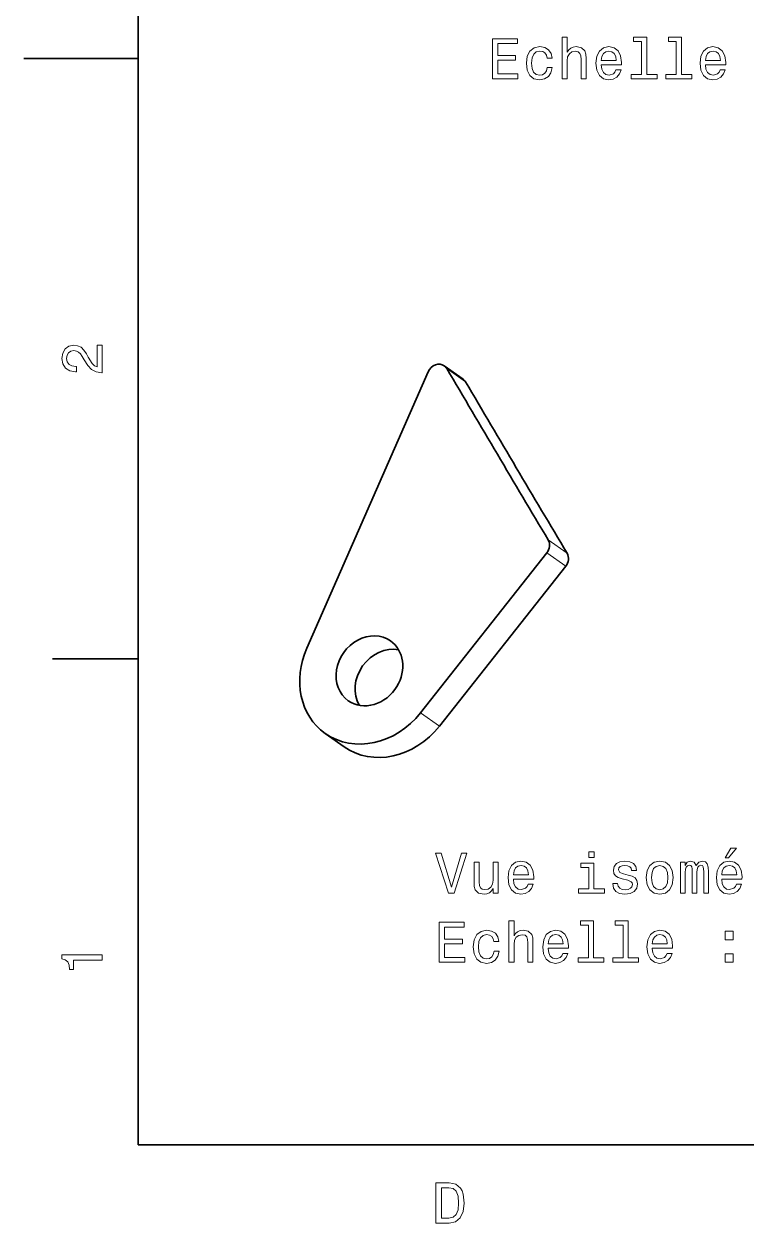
# Model space of a CAD drawing. Extents: x 0 to 297, y 0 to 210.
# Drawn here: x 0 to 63.1, y 3.2 to 108 of the extents above; entities that cross this region are included whole.
import ezdxf

# ---------------------------------------------------------------- set-up
doc = ezdxf.new("R2010")
doc.units = 0

msp = doc.modelspace()

# ---------------------------------------------------------------- linework, layer by layer
at = {"color": 7, "lineweight": 35}
for p, q in [((10, 200), (10, 10)), ((35.359158, 77.60408), (24.728973, 53.433289)), ((10, 10), (287, 10))]:
    msp.add_line(p, q, dxfattribs=at)
at = {"color": 7, "lineweight": 35, "ltscale": 0.25}
msp.add_line((10, 105), (0, 105), dxfattribs=at)
at = {"color": 7, "lineweight": 35, "ltscale": 0.050661}
for p, q in [((38.408806, 76.951515), (36.75573, 78.123596)), ((27.98822, 44.811123), (26.335142, 45.983208))]:
    msp.add_line(p, q, dxfattribs=at)
at = {"color": 7, "lineweight": 13, "ltscale": 0.050661}
for p, q in [((38.623875, 76.716171), (36.970795, 77.888252)), ((47.497902, 61.723534), (45.844822, 62.895615)), ((47.374168, 60.592598), (45.721088, 61.764683)), ((34.682381, 47.78627), (36.335457, 46.614185))]:
    msp.add_line(p, q, dxfattribs=at)
at = {"color": 7, "lineweight": 35, "ltscale": 0.445287}
for p, q in [((34.682381, 47.78627), (45.721088, 61.764683)), ((36.335457, 46.614185), (47.374168, 60.592598))]:
    msp.add_line(p, q, dxfattribs=at)
at = {"color": 7, "lineweight": 35, "ltscale": 0.1875}
msp.add_line((10, 52.5), (2.5, 52.5), dxfattribs=at)
at = {"color": 7, "lineweight": 13}
for points in [[(40.968426, 103.223328), (43.187447, 103.223328), (43.187447, 103.646957), (41.432404, 103.646957), (41.432404, 104.832115), (42.995804, 104.832115), (42.995804, 105.250702), (41.432404, 105.250702), (41.432404, 106.299698), (43.147099, 106.299698), (43.147099, 106.723328), (40.968426, 106.723328)], [(45.744362, 105.033844), (46.183121, 105.033844), (46.092346, 105.437302), (45.875484, 105.755028), (45.53759, 105.951714), (45.098827, 106.027359), (44.614677, 105.926498), (44.246521, 105.644073), (44.014534, 105.185143), (43.933842, 104.56987), (44.009491, 103.959641), (44.236435, 103.505745), (44.594505, 103.223328), (45.083698, 103.12751), (45.517418, 103.203156), (45.855312, 103.41497), (46.087299, 103.747826), (46.188164, 104.191628), (45.764534, 104.191628), (45.688885, 103.90921), (45.547676, 103.697388), (45.345947, 103.566269), (45.098827, 103.525925), (44.791191, 103.591484), (44.56929, 103.793213), (44.433121, 104.121025), (44.387733, 104.584999), (44.433121, 105.038887), (44.574333, 105.366699), (44.801277, 105.568428), (45.098827, 105.63903), (45.361076, 105.593643), (45.557762, 105.477654), (45.688885, 105.286011)], [(47.055599, 103.223328), (47.499405, 103.223328), (47.499405, 104.786728), (47.544792, 105.144798), (47.691048, 105.407043), (47.917992, 105.568428), (48.220585, 105.628944), (48.462662, 105.578514), (48.61396, 105.442345), (48.689606, 105.215401), (48.714821, 104.912811), (48.714821, 103.223328), (49.158627, 103.223328), (49.158627, 105.003586), (49.138454, 105.361656), (49.047676, 105.65921), (48.750126, 105.931541), (48.286148, 106.027359), (48.033989, 105.992058), (47.817127, 105.89624), (47.635571, 105.744942), (47.499405, 105.53817), (47.499405, 106.844368), (47.055599, 106.844368)], [(50.47995, 104.44883), (52.255169, 104.44883), (52.260212, 104.655602), (52.17952, 105.235573), (51.957619, 105.669296), (51.604591, 105.931541), (51.135571, 106.027359), (50.67664, 105.926498), (50.323612, 105.644073), (50.096668, 105.185143), (50.015976, 104.579956), (50.091625, 103.959641), (50.318569, 103.505745), (50.66655, 103.223328), (51.120441, 103.12751), (51.513813, 103.193069), (51.836578, 103.36454), (52.073612, 103.636871), (52.209778, 103.999985), (51.771019, 103.999985), (51.680241, 103.798256), (51.549118, 103.646957), (51.175919, 103.525925), (50.888454, 103.581398), (50.671593, 103.757912), (50.530384, 104.045372), (50.47995, 104.433701)], [(54.010212, 106.471169), (54.010212, 103.596527), (53.097389, 103.596527), (53.097389, 103.223328), (55.361797, 103.223328), (55.361797, 103.596527), (54.454018, 103.596527), (54.454018, 106.844368), (53.314247, 106.844368), (53.314247, 106.471169)], [(57.046234, 106.471169), (57.046234, 103.596527), (56.133411, 103.596527), (56.133411, 103.223328), (58.39782, 103.223328), (58.39782, 103.596527), (57.49004, 103.596527), (57.49004, 106.844368), (56.350269, 106.844368), (56.350269, 106.471169)], [(59.58802, 104.44883), (61.363235, 104.44883), (61.368279, 104.655602), (61.28759, 105.235573), (61.065689, 105.669296), (60.712662, 105.931541), (60.243641, 106.027359), (59.784706, 105.926498), (59.431683, 105.644073), (59.204735, 105.185143), (59.124046, 104.579956), (59.199692, 103.959641), (59.426636, 103.505745), (59.77462, 103.223328), (60.228512, 103.12751), (60.621883, 103.193069), (60.944649, 103.36454), (61.181683, 103.636871), (61.317848, 103.999985), (60.879089, 103.999985), (60.788307, 103.798256), (60.657188, 103.646957), (60.283989, 103.525925), (59.996521, 103.581398), (59.779663, 103.757912), (59.638454, 104.045372), (59.58802, 104.433701)], [(50.47995, 104.822029), (50.535427, 105.170013), (50.671593, 105.427216), (50.878368, 105.583557), (51.150703, 105.63903), (51.417992, 105.583557), (51.624763, 105.427216), (51.750847, 105.170013), (51.796234, 104.822029)], [(59.58802, 104.822029), (59.643497, 105.170013), (59.779663, 105.427216), (59.986435, 105.583557), (60.258774, 105.63903), (60.526062, 105.583557), (60.732834, 105.427216), (60.858917, 105.170013), (60.904305, 104.822029)], [(6.833213, 77.519447), (6.833213, 79.925072), (6.399496, 79.925072), (6.399496, 78.023773), (6.162464, 78.129684), (5.965778, 78.311241), (5.607709, 78.871033), (5.456412, 79.168587), (5.239553, 79.501442), (4.987392, 79.738472), (4.689842, 79.874641), (4.351945, 79.925072), (3.928314, 79.839333), (3.595461, 79.602303), (3.383646, 79.239189), (3.307997, 78.770172), (3.393732, 78.286018), (3.630764, 77.91787), (4.009006, 77.680832), (4.508286, 77.600143), (4.578891, 77.600143), (4.578891, 78.059074), (4.538545, 78.059074), (4.195605, 78.104462), (3.943444, 78.240631), (3.782061, 78.457489), (3.726585, 78.744957), (3.777017, 79.03746), (3.903098, 79.254318), (4.099784, 79.395531), (4.346902, 79.445961), (4.578891, 79.41066), (4.775577, 79.314842), (4.947046, 79.153458), (5.098343, 78.931557), (5.259727, 78.634003), (5.572406, 78.139771), (5.90526, 77.791786), (6.308718, 77.585014), (6.818084, 77.519447)], [(61.321629, 35.090401), (61.619179, 35.090401), (62.32019, 35.947746), (61.825951, 35.947746)], [(38.258949, 35.519073), (37.381428, 32.538525), (36.478687, 35.519073), (35.99958, 35.519073), (37.129265, 32.01403), (37.633587, 32.01403), (38.738056, 35.519073)], [(41.461399, 34.722244), (41.017593, 34.722244), (41.017593, 33.158844), (40.967163, 32.795731), (40.820908, 32.533482), (40.593964, 32.372101), (40.296413, 32.321667), (40.05938, 32.362015), (39.908085, 32.483051), (39.82235, 32.689823), (39.802177, 32.98233), (39.802177, 34.722244), (39.358372, 34.722244), (39.358372, 32.941986), (39.373501, 32.583916), (39.469322, 32.286366), (39.761829, 32.01403), (40.23085, 31.918209), (40.483009, 31.953512), (40.699871, 32.044289), (40.886471, 32.20063), (41.037766, 32.427574), (41.037766, 32.01403), (41.461399, 32.01403)], [(42.797852, 33.239536), (44.573071, 33.239536), (44.578114, 33.446308), (44.497421, 34.026279), (44.27552, 34.459995), (43.922493, 34.722244), (43.453472, 34.818066), (42.994537, 34.717201), (42.641514, 34.43478), (42.414566, 33.975845), (42.333878, 33.370659), (42.409523, 32.750343), (42.636471, 32.296452), (42.984451, 32.01403), (43.438343, 31.918209), (43.831715, 31.98377), (44.15448, 32.155239), (44.391514, 32.427574), (44.527679, 32.790688), (44.088921, 32.790688), (43.998142, 32.588959), (43.867016, 32.43766), (43.49382, 32.316624), (43.206356, 32.372101), (42.989494, 32.548615), (42.848286, 32.836075), (42.797852, 33.224403)], [(49.8382, 32.38723), (49.8382, 34.631466), (48.698429, 34.631466), (48.698429, 34.253223), (49.394394, 34.253223), (49.394394, 32.38723), (48.486614, 32.38723), (48.486614, 32.01403), (50.756065, 32.01403), (50.756065, 32.38723)], [(49.853329, 35.635067), (49.384308, 35.635067), (49.384308, 35.130745), (49.853329, 35.130745)], [(52.843964, 33.59256), (52.415291, 33.693424), (52.097565, 33.809418), (51.991657, 34.046452), (52.021919, 34.212879), (52.127823, 34.333916), (52.299294, 34.409565), (52.54641, 34.439823), (52.783443, 34.409565), (52.970043, 34.318787), (53.09108, 34.182617), (53.141514, 34.00106), (53.575233, 34.00106), (53.575233, 34.01115), (53.49958, 34.338959), (53.292809, 34.596165), (52.970043, 34.757545), (52.54641, 34.818066), (52.117737, 34.757545), (51.805058, 34.591118), (51.608372, 34.344002), (51.547852, 34.031322), (51.593243, 33.728729), (51.734451, 33.516911), (51.966438, 33.365616), (52.304337, 33.259708), (52.798576, 33.138672), (53.101166, 33.012589), (53.181858, 32.911724), (53.21212, 32.760429), (53.166729, 32.57383), (53.045692, 32.432617), (52.849007, 32.341839), (52.586758, 32.311581), (52.30938, 32.341839), (52.107651, 32.447746), (51.971485, 32.619217), (51.916008, 32.856251), (51.487335, 32.856251), (51.557938, 32.452793), (51.764713, 32.160286), (52.092522, 31.98377), (52.54641, 31.918209), (53.020477, 31.98377), (53.368458, 32.160286), (53.580276, 32.442703), (53.655922, 32.81086), (53.600449, 33.128582), (53.444107, 33.345444), (53.186905, 33.486652)], [(54.422493, 33.365616), (54.503185, 32.750343), (54.735172, 32.296452), (55.103329, 32.01403), (55.597565, 31.918209), (56.086758, 32.01403), (56.454914, 32.291409), (56.686905, 32.7453), (56.772636, 33.365616), (56.686905, 33.980888), (56.454914, 34.439823), (56.086758, 34.717201), (55.597565, 34.818066), (55.103329, 34.717201), (54.735172, 34.43478), (54.503185, 33.980888)], [(57.413128, 32.01403), (57.821632, 32.01403), (57.821632, 33.824551), (57.846848, 34.096882), (57.922493, 34.293568), (58.03849, 34.409565), (58.189785, 34.454952), (58.310822, 34.414608), (58.391514, 34.313744), (58.431862, 34.142273), (58.446991, 33.915329), (58.446991, 32.01403), (58.830276, 32.01403), (58.830276, 33.824551), (58.855492, 34.091839), (58.931137, 34.288525), (59.052177, 34.409565), (59.203476, 34.454952), (59.324509, 34.414608), (59.405205, 34.313744), (59.455635, 33.915329), (59.455635, 32.01403), (59.864136, 32.01403), (59.864136, 33.885067), (59.838921, 34.273396), (59.758228, 34.570946), (59.596848, 34.752502), (59.334599, 34.818066), (59.026962, 34.717201), (58.789928, 34.424694), (58.603333, 34.712158), (58.290649, 34.818066), (58.003185, 34.717201), (57.806499, 34.43478), (57.806499, 34.722244), (57.413128, 34.722244)], [(61.013992, 33.239536), (62.789207, 33.239536), (62.79425, 33.446308), (62.713562, 34.026279), (62.491657, 34.459995), (62.138634, 34.722244), (61.669609, 34.818066), (61.210678, 34.717201), (60.857651, 34.43478), (60.630707, 33.975845), (60.550014, 33.370659), (60.625664, 32.750343), (60.852608, 32.296452), (61.200592, 32.01403), (61.65448, 31.918209), (62.047852, 31.98377), (62.370621, 32.155239), (62.607651, 32.427574), (62.74382, 32.790688), (62.305058, 32.790688), (62.214279, 32.588959), (62.083157, 32.43766), (61.709957, 32.316624), (61.422493, 32.372101), (61.205635, 32.548615), (61.064423, 32.836075), (61.013992, 33.224403)], [(42.797852, 33.612732), (42.853329, 33.960716), (42.989494, 34.217922), (43.196266, 34.37426), (43.468601, 34.429737), (43.735893, 34.37426), (43.942665, 34.217922), (44.068748, 33.960716), (44.114136, 33.612732)], [(54.876381, 33.370659), (54.921772, 33.824551), (55.062981, 34.152359), (55.289928, 34.354088), (55.597565, 34.424694), (55.900158, 34.354088), (56.127106, 34.157402), (56.268314, 33.824551), (56.318748, 33.370659), (56.268314, 32.911724), (56.127106, 32.578873), (55.900158, 32.377144), (55.597565, 32.311581), (55.289928, 32.377144), (55.062981, 32.578873), (54.921772, 32.911724)], [(61.013992, 33.612732), (61.069466, 33.960716), (61.205635, 34.217922), (61.412407, 34.37426), (61.684742, 34.429737), (61.952034, 34.37426), (62.158806, 34.217922), (62.284885, 33.960716), (62.330276, 33.612732)], [(36.32235, 25.967201), (38.54137, 25.967201), (38.54137, 26.390833), (36.786324, 26.390833), (36.786324, 27.575991), (38.349728, 27.575991), (38.349728, 27.994579), (36.786324, 27.994579), (36.786324, 29.04357), (38.501022, 29.04357), (38.501022, 29.467201), (36.32235, 29.467201)], [(42.409523, 25.967201), (42.853329, 25.967201), (42.853329, 27.530602), (42.898716, 27.888672), (43.044971, 28.150919), (43.271915, 28.312302), (43.574509, 28.372822), (43.816586, 28.322388), (43.96788, 28.186222), (44.04353, 27.959276), (44.068748, 27.656683), (44.068748, 25.967201), (44.51255, 25.967201), (44.51255, 27.747461), (44.492378, 28.10553), (44.4016, 28.40308), (44.10405, 28.675415), (43.640072, 28.771236), (43.387909, 28.735933), (43.171051, 28.640112), (42.989494, 28.488815), (42.853329, 28.282043), (42.853329, 29.588238), (42.409523, 29.588238)], [(49.364136, 29.21504), (49.364136, 26.340401), (48.451309, 26.340401), (48.451309, 25.967201), (50.715721, 25.967201), (50.715721, 26.340401), (49.807938, 26.340401), (49.807938, 29.588238), (48.668171, 29.588238), (48.668171, 29.21504)], [(52.400158, 29.21504), (52.400158, 26.340401), (51.487335, 26.340401), (51.487335, 25.967201), (53.751743, 25.967201), (53.751743, 26.340401), (52.843964, 26.340401), (52.843964, 29.588238), (51.704193, 29.588238), (51.704193, 29.21504)], [(41.098286, 27.777719), (41.537045, 27.777719), (41.446266, 28.181179), (41.229408, 28.498901), (40.891514, 28.695587), (40.452751, 28.771236), (39.968601, 28.670372), (39.600445, 28.387951), (39.368458, 27.929016), (39.287766, 27.313744), (39.363415, 26.703512), (39.590359, 26.249622), (39.948429, 25.967201), (40.437622, 25.87138), (40.871338, 25.947029), (41.209236, 26.158844), (41.441223, 26.491697), (41.542088, 26.935501), (41.118458, 26.935501), (41.042809, 26.65308), (40.9016, 26.441265), (40.699871, 26.310141), (40.452751, 26.269794), (40.145115, 26.335358), (39.923214, 26.537086), (39.787045, 26.864895), (39.741657, 27.328873), (39.787045, 27.782763), (39.928257, 28.110573), (40.155201, 28.312302), (40.452751, 28.382908), (40.715, 28.337519), (40.911686, 28.221523), (41.042809, 28.029881)], [(45.833878, 27.192705), (47.609093, 27.192705), (47.614136, 27.399477), (47.533443, 27.979448), (47.311543, 28.413166), (46.958515, 28.675415), (46.489494, 28.771236), (46.030563, 28.670372), (45.677536, 28.387951), (45.450592, 27.929016), (45.3699, 27.32383), (45.445549, 26.703512), (45.672493, 26.249622), (46.020477, 25.967201), (46.474365, 25.87138), (46.867737, 25.936941), (47.190506, 26.108412), (47.427536, 26.380747), (47.563705, 26.743858), (47.124943, 26.743858), (47.034164, 26.54213), (46.903038, 26.390833), (46.529842, 26.269794), (46.242378, 26.32527), (46.02552, 26.501783), (45.884308, 26.789248), (45.833878, 27.177576)], [(45.833878, 27.565905), (45.889351, 27.913887), (46.02552, 28.171091), (46.232292, 28.327431), (46.504623, 28.382908), (46.771915, 28.327431), (46.978691, 28.171091), (47.104771, 27.913887), (47.150158, 27.565905)], [(54.941948, 27.192705), (56.717163, 27.192705), (56.722206, 27.399477), (56.641514, 27.979448), (56.419609, 28.413166), (56.066586, 28.675415), (55.597565, 28.771236), (55.138634, 28.670372), (54.785606, 28.387951), (54.558662, 27.929016), (54.477966, 27.32383), (54.553619, 26.703512), (54.780563, 26.249622), (55.128548, 25.967201), (55.582436, 25.87138), (55.975807, 25.936941), (56.298576, 26.108412), (56.535606, 26.380747), (56.671772, 26.743858), (56.233009, 26.743858), (56.142235, 26.54213), (56.011108, 26.390833), (55.637909, 26.269794), (55.350449, 26.32527), (55.133591, 26.501783), (54.992378, 26.789248), (54.941948, 27.177576)], [(54.941948, 27.565905), (54.997421, 27.913887), (55.133591, 28.171091), (55.340363, 28.327431), (55.612694, 28.382908), (55.879986, 28.327431), (56.086758, 28.171091), (56.212837, 27.913887), (56.258228, 27.565905)], [(61.321629, 27.923973), (62.017593, 27.923973), (62.017593, 28.675415), (61.321629, 28.675415)], [(6.833213, 26.159222), (6.833213, 26.618156), (3.307997, 26.618156), (3.307997, 26.275217), (3.615634, 26.184439), (3.822406, 26.002882), (3.943444, 25.725506), (3.98379, 25.34222), (4.341859, 25.34222), (4.341859, 26.159222)], [(61.321629, 25.967201), (62.017593, 25.967201), (62.017593, 26.718641), (61.321629, 26.718641)], [(37.194958, 6.666787), (36.029972, 6.666787), (36.029972, 3.166787), (37.194958, 3.166787), (37.744667, 3.277738), (38.153168, 3.615634), (38.405331, 4.165346), (38.496109, 4.916787), (38.415417, 5.683357), (38.314552, 5.985951), (38.173344, 6.228026), (37.764839, 6.555836), (37.497551, 6.636527)], [(37.159653, 6.248199), (37.542938, 6.17255), (37.805187, 5.940562), (37.961525, 5.527017), (38.011959, 4.916787), (37.956482, 4.326729), (37.800144, 3.913184), (37.532852, 3.666066), (37.159653, 3.585375), (36.498989, 3.585375), (36.498989, 6.248199)]]:
    msp.add_lwpolyline(points, close=True, dxfattribs=at)
at = {"color": 7, "lineweight": 35}
for centre in [(2654.299561, 1616.953491), (2655.952637, 1615.781494)]:
    msp.add_arc(centre, 3036.302415, 210.456765, 210.785515, dxfattribs=at)
for centre, major_axis, start_param, end_param in [((36.177307, 77.307861), (0.578396, 0.815754), 6.2831480849, 8.0876785697), ((36.177307, 77.307861), (0.578396, 0.815754), 5.9134070041, 6.2831480849), ((37.830383, 76.13578), (0.578396, 0.815754), 5.9134070041, 6.2831480849), ((45.053654, 62.311306), (0.578396, 0.815754), 4.6524830306, 5.9185770845), ((46.706734, 61.139221), (0.578396, 0.815754), 4.6524830306, 5.9185770845), ((30.210569, 51.448654), (1.850868, 2.61042), 6.2831489055, 9.4247415591), ((31.863647, 50.276566), (1.850868, 2.61042), 0.3761933399, 2.7653983925), ((30.210569, 51.448654), (1.850868, 2.61042), 4.7992844733, 6.2831489055), ((30.210569, 51.448654), (3.875256, 5.465565), 1.8044932625, 3.1415564855), ((30.210569, 51.448654), (1.850868, 2.61042), 3.1415562519, 4.7992844733), ((30.210569, 51.448654), (3.875256, 5.465565), 3.1415564855, 4.6524830306), ((31.863647, 50.276566), (3.875256, 5.465565), 3.1415564855, 4.6524830306)]:
    msp.add_ellipse(centre, major_axis=major_axis, ratio=0.862176, start_param=start_param, end_param=end_param, dxfattribs=at)

doc.saveas('drawing.dxf')
